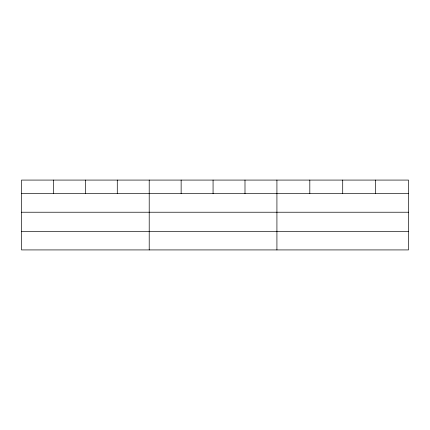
<?xml version="1.0" encoding="UTF-8"?>
<svg xmlns="http://www.w3.org/2000/svg" width="430" height="430" viewBox="0 0 430 430"><rect width="100%" height="100%" fill="white"/><g stroke="black" fill="none" stroke-linecap="round" stroke-linejoin="round"><path stroke-width="0.64" d="M408.5 212.226L408.5 180.079L21.5 180.079L21.5 249.921L408.5 249.921L408.5 212.226L21.5 212.226M21.5 193.667L408.5 193.667M21.5 231.356L408.5 231.356M375.605 180.079L375.605 193.667M342.71 180.079L342.71 193.667M309.815 180.079L309.815 193.667M276.92 180.079L276.92 249.921M244.993 180.079L244.993 193.667M213.065 180.079L213.065 193.667M181.137 180.079L181.137 193.667M149.21 180.079L149.21 249.921M117.282 180.079L117.282 193.667M85.355 180.079L85.355 193.667M53.428 180.079L53.428 193.667"/></g></svg>
